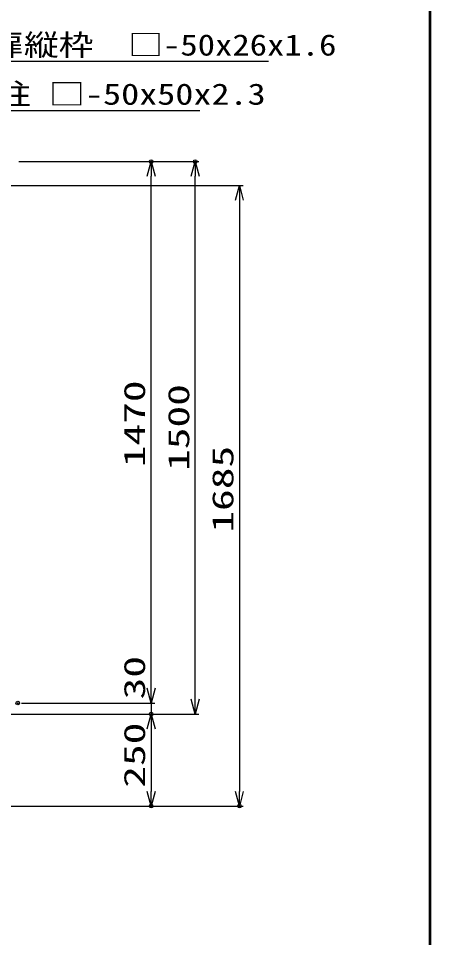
# Model space of a CAD drawing. Units: millimetres, scale not verified. Extents: x -4425 to 4425, y -3150 to 3150.
# Drawn here: x 3080 to 4200, y -1476 to 1019 of the extents above; entities that cross this region are included whole.
import ezdxf
from ezdxf.enums import TextEntityAlignment as Align

# ---------------------------------------------------------------- set-up
doc = ezdxf.new("R2010")
doc.units = ezdxf.units.MM
doc.header["$LTSCALE"] = 20
doc.header["$PDMODE"] = 32
doc.header["$PDSIZE"] = 10
for name, color, linetype, lineweight in [('0-0_WAKU', 7, 'Continuous', 25), ('0-4_寸法線', 4, 'Continuous', 25), ('0-5_寸法', 4, 'Continuous', 25), ('1-7_LAYER12', 3, 'Continuous', 25)]:
    doc.layers.add(name, color=color, linetype=linetype, lineweight=lineweight)
doc.layers.add('0-6_DEFPOINTS', color=7, linetype='Continuous')
doc.styles.add('ＭＳ ゴシック', font='')
doc.styles.get('ＭＳ ゴシック').set_extended_font_data('MS Gothic')

# ---------------------------------------------------------------- blocks, each defined once
blk = doc.blocks.new('_Open30')
at = {"layer": '0-5_寸法'}
blk.add_line((0, 0), (-20, 0), dxfattribs=at)
blk.add_lwpolyline([(-20, 5.36), (0, 0), (-20, -5.36)], dxfattribs=at)

msp = doc.modelspace()

# ---------------------------------------------------------------- linework, layer by layer
at = {"layer": '0-0_WAKU'}
msp.add_lwpolyline([(-4049.97, 2925), (4200.03, 2925), (4200.03, -2925), (-4049.97, -2925)], close=True, dxfattribs=at)
for points in [[(4198.03, 2923), (4198.03, -2923), (-4047.97, -2923)], [(4196.03, 2921), (4196.03, -2921), (-4045.97, -2921)]]:
    msp.add_lwpolyline(points, dxfattribs=at)
at = {"layer": '0-4_寸法線'}
for p, q in [((3081.25, 630.61), (3450.34, 630.61)), ((3081.25, 630.61), (3570.34, 630.61)), ((3440.34, -799.39), (3440.34, 590.61)), ((3560.34, -829.39), (3560.34, 590.61)), ((2764.76, 565.6), (3690.34, 565.6)), ((3680.34, 525.6), (3680.34, -1079.39)), ((3440.34, -799.39), (3440.34, -759.39)), ((3088.26, -839.39), (3450.34, -839.39)), ((3088.26, -839.39), (3450.34, -839.39)), ((3440.34, -839.39), (3440.34, -869.39)), ((2888.26, -869.39), (3570.34, -869.39)), ((2888.26, -869.39), (3450.34, -869.39)), ((2888.26, -869.39), (3450.34, -869.39)), ((3440.34, -909.39), (3440.34, -1079.39)), ((3440.34, -909.39), (3440.34, -949.39)), ((2763.26, -1119.39), (3690.34, -1119.39)), ((2763.26, -1119.39), (3450.34, -1119.39))]:
    msp.add_line(p, q, dxfattribs=at)
at = {"layer": '0-6_DEFPOINTS'}
for p in [(3440.34, 630.61), (3560.34, 630.61), (3078.26, -839.39), (3440.34, -869.39), (3440.34, -1119.39), (3680.34, -1119.39)]:
    msp.add_point(p, dxfattribs=at)
at = {"layer": '1-7_LAYER12', "color": 7}
for points in [[(3759.4, 902.12), (2897.85, 902.12), (2644.11, 528.34)], [(3573.2, 768.66), (2908.49, 768.66), (2740.56, 539.57)]]:
    msp.add_lwpolyline(points, dxfattribs=at)

# ---------------------------------------------------------------- block references
at = {"layer": '0-4_寸法線', "xscale": 2, "yscale": 2}
for p, rotation in [((3440.34, 630.61), 90), ((3560.34, 630.61), 90), ((3680.34, 565.6), 90), ((3440.34, -839.39), 270), ((3440.34, -839.39), 270), ((3560.34, -869.39), 270), ((3440.34, -869.39), 90), ((3440.34, -869.39), 90), ((3440.34, -1119.39), 270), ((3680.34, -1119.39), 270)]:
    msp.add_blockref('_Open30', p, dxfattribs=dict(at, rotation=rotation))

# ---------------------------------------------------------------- texts
at = {"layer": '0-4_寸法線', "color": 2, "style": 'ＭＳ ゴシック', "width": 1.5}
for s, p in [('1470', (3441.44, -199.39)), ('1500', (3561.44, -209.39)), ('1685', (3681.44, -376.9)), ('30', (3441.44, -829.58)), ('250', (3441.44, -1069.39))]:
    msp.add_text(s, height=57.77, rotation=90, dxfattribs=at).set_placement(p, align=Align.BOTTOM_LEFT)
at = {"layer": '1-7_LAYER12', "style": 'ＭＳ ゴシック'}
for s, width, p in [('門扉縦枠\u3000□-50x26x1.6', 1.2, (2905.85, 901.02)), ('門柱 □-50x50x2.3', 1.25, (2916.49, 767.55))]:
    msp.add_text(s, height=57.73, dxfattribs=dict(at, width=width)).set_placement(p, align=Align.BOTTOM_LEFT)

doc.saveas('drawing.dxf')
